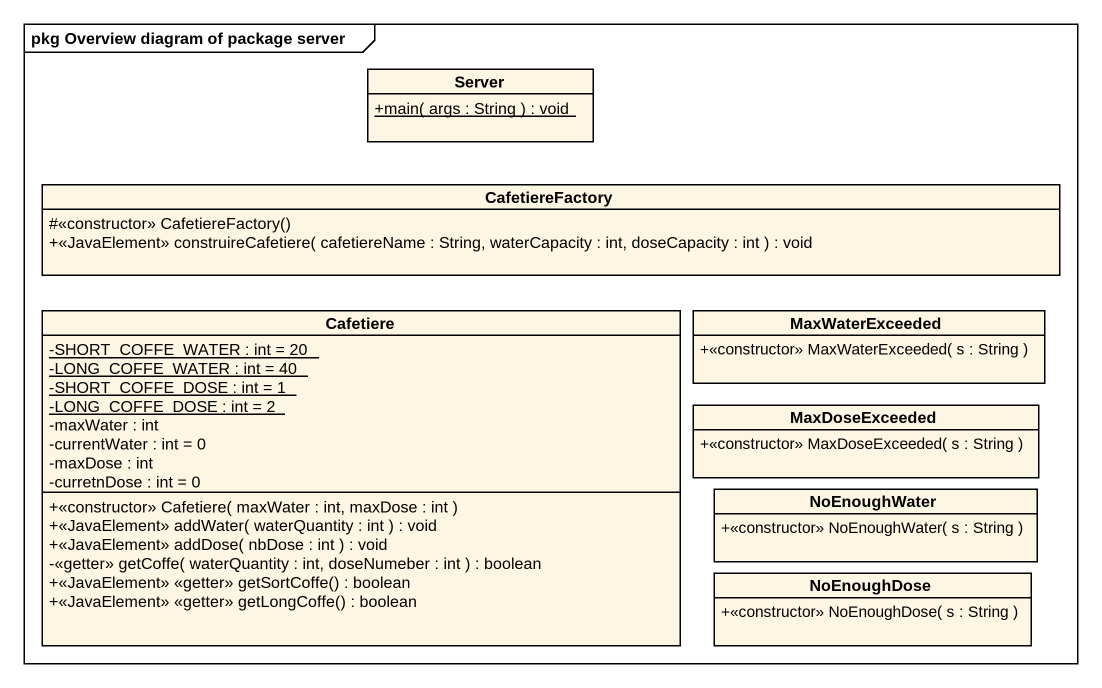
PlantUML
@startuml
mainframe pkg Overview diagram of package server
hide circle
hide empty members
skinparam classAttributeIconSize 0
class Server {
  {static} +main( args : String ) : void
}
class CafetiereFactory {
  #<<constructor>> CafetiereFactory()
  +<<JavaElement>> construireCafetiere( cafetiereName : String, waterCapacity : int, doseCapacity : int ) : void
}
class Cafetiere {
  {static} -SHORT_COFFE_WATER : int = 20
  {static} -LONG_COFFE_WATER : int = 40
  {static} -SHORT_COFFE_DOSE : int = 1
  {static} -LONG_COFFE_DOSE : int = 2
  -maxWater : int
  -currentWater : int = 0
  -maxDose : int
  -curretnDose : int = 0
  +<<constructor>> Cafetiere( maxWater : int, maxDose : int )
  +<<JavaElement>> addWater( waterQuantity : int ) : void
  +<<JavaElement>> addDose( nbDose : int ) : void
  -<<getter>> getCoffe( waterQuantity : int, doseNumeber : int ) : boolean
  +<<JavaElement>> <<getter>> getSortCoffe() : boolean
  +<<JavaElement>> <<getter>> getLongCoffe() : boolean
}
class MaxWaterExceeded {
  +<<constructor>> MaxWaterExceeded( s : String )
}
class MaxDoseExceeded {
  +<<constructor>> MaxDoseExceeded( s : String )
}
class NoEnoughWater {
  +<<constructor>> NoEnoughWater( s : String )
}
class NoEnoughDose {
  +<<constructor>> NoEnoughDose( s : String )
}
@enduml
